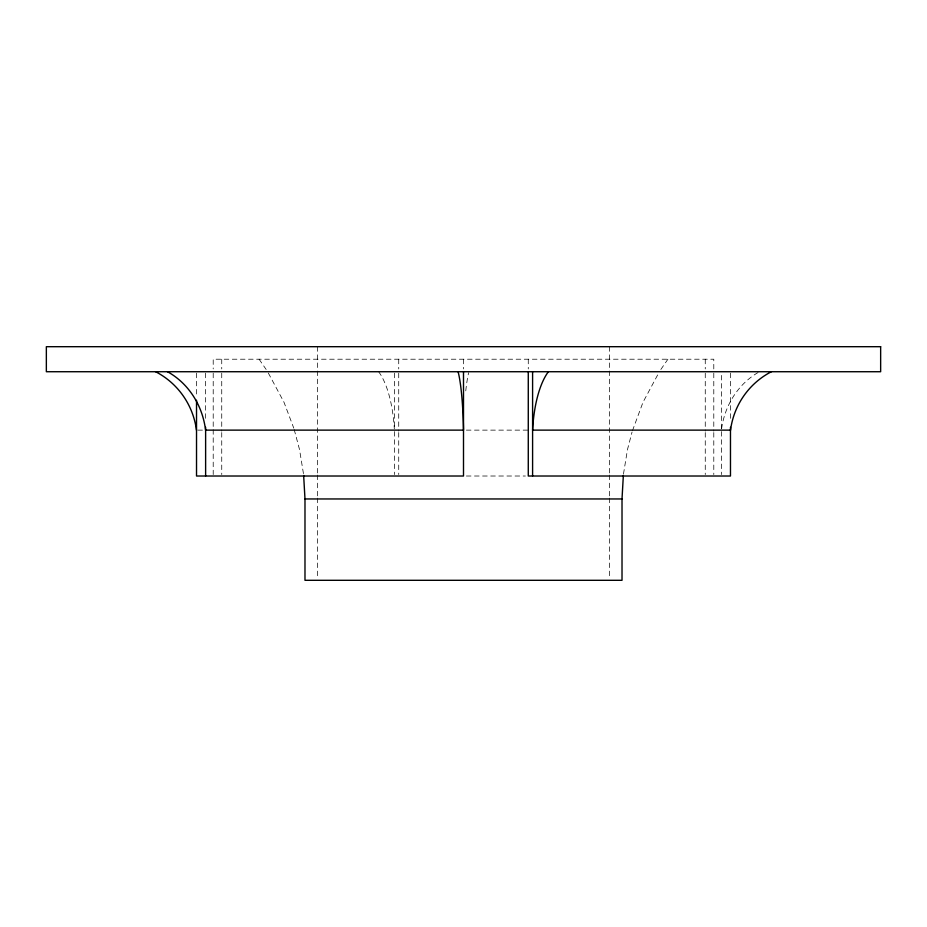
<?xml version="1.0" encoding="UTF-8"?>
<svg xmlns="http://www.w3.org/2000/svg" width="927" height="927" viewBox="0 0 927 927"><rect width="100%" height="100%" fill="white"/><g stroke="black" fill="none" stroke-linecap="round" stroke-linejoin="round"><path stroke-width="0.7" stroke-dasharray="4.63 3.48" d="M721.368 428.703L721.38 373.152M623.465 474.103L627.486 449.525L632.029 432.121M632.423 430.788L643.002 402.26L658.68 373.013M660.847 369.479L667.903 359.212M197.822 430.128L204.322 430.128M466.374 430.128L528.274 430.128M466.374 476.014L525.4 476.014M259.096 359.212L266.153 369.479M268.32 373.013L283.998 402.26L293.778 428.147M294.183 429.468L299.514 449.525L303.535 474.103M721.368 431.565L721.38 474.578M730.476 373.152L730.476 420.163M713.79 368.946L713.79 359.212L213.21 359.212L213.21 368.946M713.79 373.175L713.79 431.113M713.79 432.561L713.79 474.566M705.262 359.212L705.262 368.946M705.262 373.175L705.262 431.113M705.262 432.561L705.262 474.566M609.502 346.698L609.502 473.593M609.502 475.041L609.502 496.663M609.502 498.112L609.502 578.865M528.274 359.212L528.274 368.946M463.5 359.212L463.5 368.946M398.726 359.212L398.726 368.946M398.726 373.175L398.726 431.113M398.726 432.561L398.726 474.566M394.404 373.152L394.404 428.703M394.404 431.565L394.404 474.578M317.498 346.698L317.498 473.593M317.498 475.041L317.498 496.663M317.498 498.112L317.498 578.865M221.738 359.212L221.738 368.946M221.738 373.175L221.738 431.113M221.738 432.561L221.738 474.566M213.21 373.175L213.21 428.216M213.21 429.664L213.21 474.566M205.62 373.152L205.62 420.163M196.524 373.152L196.524 395.945M378.587 371.681A76.837 29.409 90 0 1 394.311 428.9M721.577 428.9A76.837 70.985 -90 0 1 759.549 371.681M465.76 390.846A76.837 10.035 -90 0 1 468.656 372.642"/><path stroke-width="1.39" d="M303.65 475.481L304.983 498.958L304.983 580.302L622.017 580.302L622.017 498.958L623.35 475.481M205.62 430.128L463.5 430.128A76.837 10.035 90 0 0 458.1 371.681M730.476 430.128L532.596 430.128A76.837 29.409 -90 0 1 548.413 371.681M304.983 498.958L622.017 498.958M730.476 427.277L730.476 476.014L528.274 476.014L528.274 371.727M532.596 371.727L532.596 476.014M463.5 371.727L463.5 476.014L196.524 476.014L196.524 400.221M205.62 427.277L205.62 476.014M167.439 371.681A76.837 70.985 90 0 1 205.562 430.14M730.534 430.14A76.837 76.176 -90 0 1 771.461 371.681M155.539 371.681A76.837 76.176 90 0 1 196.466 430.14M880.65 346.698L46.35 346.698L46.35 371.727L880.65 371.727L880.65 346.698"/></g></svg>
